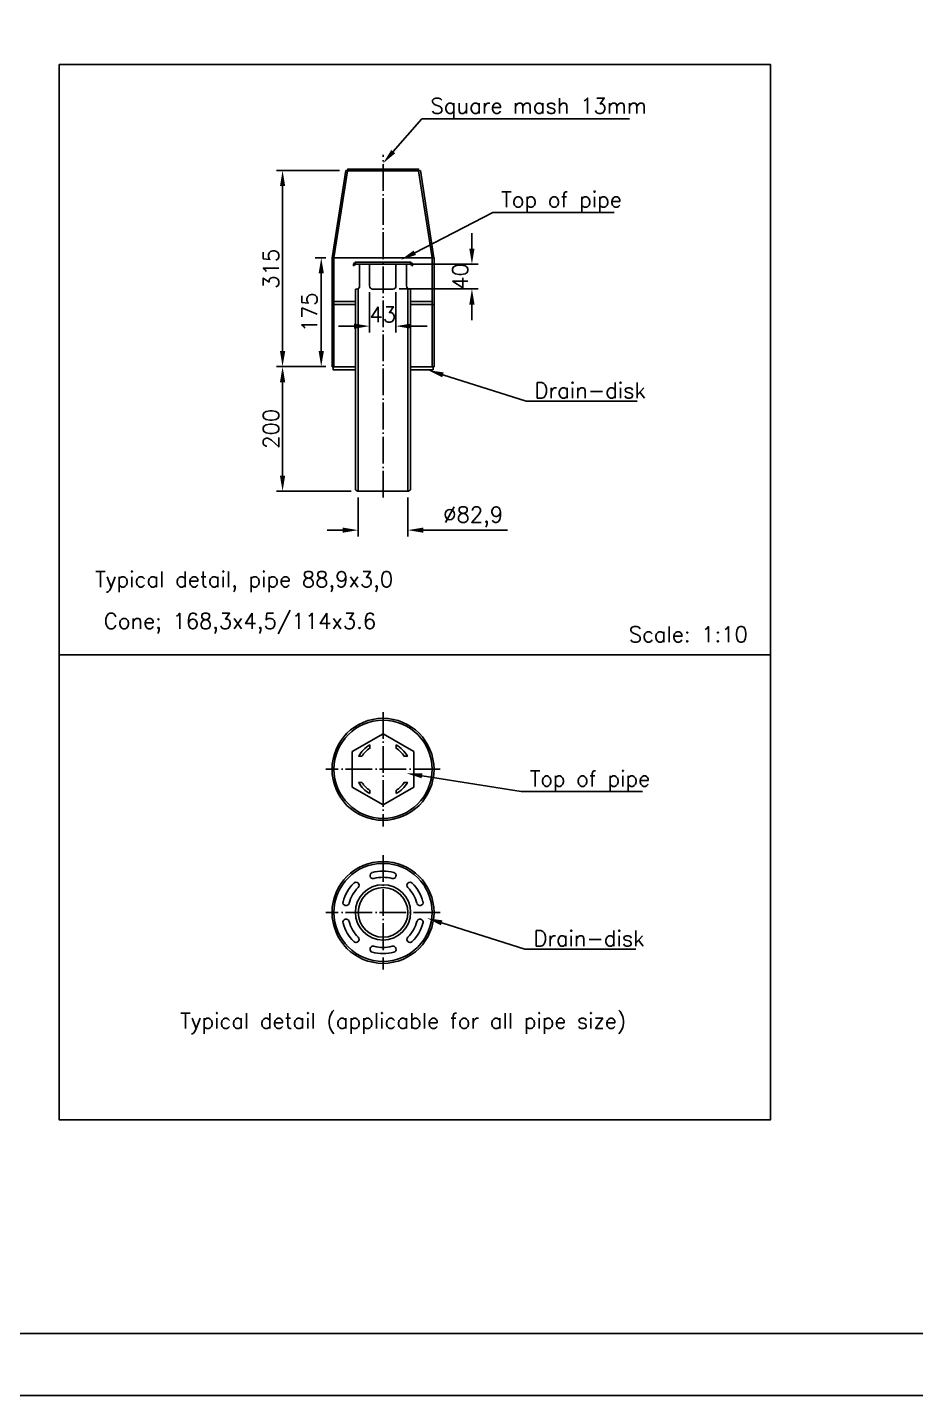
# Model space of a CAD drawing. Header units: millimetres. Extents: x 0 to 50500, y 0 to 29700.
# Drawn here: x 25269 to 32414, y 0 to 11006 of the extents above; entities that cross this region are included whole.
import ezdxf
from ezdxf import colors
from ezdxf.entities.mleader import LeaderData, LeaderLine
from ezdxf.math import Vec2, Vec3

# ---------------------------------------------------------------- set-up
doc = ezdxf.new("R2010")
doc.units = ezdxf.units.MM
doc.header["$LTSCALE"] = 50
doc.linetypes.add('CEW018', pattern=[5.48, 4.3, -0.54, 0.1, -0.54])
for name, color, linetype in [('000-BT5', 7, 'Continuous'), ('100-CE1', 1, 'CEW018'), ('100-DM1', 1, 'Continuous'), ('100-TX1', 1, 'Continuous'), ('100-TX3', 3, 'Continuous'), ('200-CO2', 2, 'Continuous'), ('200-CO3', 3, 'Continuous'), ('200-CO4', 4, 'Continuous')]:
    doc.layers.add(name, color=color, linetype=linetype)
doc.styles.add('ROMANS', font='romans.shx')
doc.dimstyles.new('VARD', dxfattribs={"dimtxt": 2.5, "dimasz": 2.5, "dimexe": 1, "dimexo": 1, "dimtad": 1, "dimdec": 0, "dimtxsty": 'ROMANS', "dimcen": 0, "dimclrd": 1, "dimclre": 1, "dimclrt": 2, "dimadec": 0, "dimazin": 0, "dimtfac": 1, "dimtdec": 0, "dimtofl": 0, "dimtmove": 0, "dimatfit": 0, "dimfxl": 1, "dimarcsym": 0})

# ---------------------------------------------------------------- blocks, each defined once
blk = doc.blocks.new('VARD A1L')
at = {"color": 1}
blk.add_lwpolyline([(0, 0), (841, 0), (841, 594), (0, 594)], close=True, dxfattribs=at)
blk.add_lwpolyline([(10, 584), (10, 10), (831, 10), (831, 584)], close=True)
blk = doc.blocks.new('*D12')
at = {"layer": '100-DM1', "color": 1, "lineweight": -2, "transparency": 16777216}
for p, q in [((27670, 9152), (27583, 9152)), ((27633, 8402), (27633, 9027)), ((27670, 8277), (27583, 8277))]:
    blk.add_line(p, q, dxfattribs=at)
at = {"layer": '100-DM1', "color": 1, "transparency": 16777216}
for points in [[(27612, 9027), (27654, 9027), (27633, 9152)], [(27612, 8402), (27654, 8402), (27633, 8277)]]:
    blk.add_solid(points, dxfattribs=at)
at = {"layer": 'DEFPOINTS', "color": 0, "transparency": 16777216}
for p in [(27633, 9152), (27720, 9152), (27720, 8277)]:
    blk.add_point(p, dxfattribs=at)
at = {"layer": '100-DM1', "color": 2, "transparency": 16777216, "insert": (27539, 8714), "char_height": 125, "attachment_point": 5, "rotation": 90, "style": 'ROMANS'}
blk.add_mtext('175', dxfattribs=at)
blk = doc.blocks.new('*D13')
at = {"layer": '100-DM1', "color": 1, "lineweight": -2, "transparency": 16777216}
for p, q in [((27670, 8277), (27272, 8277)), ((27322, 8152), (27322, 7400)), ((27875, 7275), (27272, 7275))]:
    blk.add_line(p, q, dxfattribs=at)
at = {"layer": '100-DM1', "color": 1, "transparency": 16777216}
for points in [[(27301, 8152), (27343, 8152), (27322, 8277)], [(27301, 7400), (27343, 7400), (27322, 7275)]]:
    blk.add_solid(points, dxfattribs=at)
at = {"layer": 'DEFPOINTS', "color": 0, "transparency": 16777216}
for p in [(27720, 8277), (27322, 7275), (27925, 7275)]:
    blk.add_point(p, dxfattribs=at)
at = {"layer": '100-DM1', "color": 2, "transparency": 16777216, "insert": (27229, 7776), "char_height": 125, "attachment_point": 5, "rotation": 90, "style": 'ROMANS'}
blk.add_mtext('200', dxfattribs=at)
blk = doc.blocks.new('*D14')
at = {"layer": '100-DM1', "color": 1, "lineweight": -2, "transparency": 16777216}
for p, q in [((27780, 9854), (27272, 9854)), ((27322, 9729), (27322, 8402)), ((27670, 8277), (27272, 8277))]:
    blk.add_line(p, q, dxfattribs=at)
at = {"layer": '100-DM1', "color": 1, "transparency": 16777216}
for points in [[(27301, 9729), (27343, 9729), (27322, 9854)], [(27301, 8402), (27343, 8402), (27322, 8277)]]:
    blk.add_solid(points, dxfattribs=at)
at = {"layer": 'DEFPOINTS', "color": 0, "transparency": 16777216}
for p in [(27830, 9854), (27322, 8277), (27720, 8277)]:
    blk.add_point(p, dxfattribs=at)
at = {"layer": '100-DM1', "color": 2, "transparency": 16777216, "insert": (27229, 9065), "char_height": 125, "attachment_point": 5, "rotation": 90, "style": 'ROMANS'}
blk.add_mtext('315', dxfattribs=at)
blk = doc.blocks.new('*D15')
at = {"layer": '100-DM1', "color": 1, "lineweight": -2, "transparency": 16777216}
for p, q in [((28021, 8877), (28021, 8553)), ((28234, 8877), (28234, 8553)), ((27896, 8603), (27771, 8603)), ((28359, 8603), (28484, 8603))]:
    blk.add_line(p, q, dxfattribs=at)
at = {"layer": '100-DM1', "color": 1, "transparency": 16777216}
for points in [[(27896, 8624), (27896, 8582), (28021, 8603)], [(28359, 8624), (28359, 8582), (28234, 8603)]]:
    blk.add_solid(points, dxfattribs=at)
at = {"layer": 'DEFPOINTS', "color": 0, "transparency": 16777216}
for p in [(28021, 8927), (28234, 8927), (28234, 8603)]:
    blk.add_point(p, dxfattribs=at)
at = {"layer": '100-DM1', "color": 2, "transparency": 16777216, "insert": (28128, 8697), "char_height": 125, "attachment_point": 5, "style": 'ROMANS'}
blk.add_mtext('43', dxfattribs=at)
blk = doc.blocks.new('*D16')
at = {"layer": '100-DM1', "color": 1, "lineweight": -2, "transparency": 16777216}
for p, q in [((28845, 9227), (28845, 9352)), ((28284, 9102), (28895, 9102)), ((28259, 8902), (28895, 8902)), ((28845, 8777), (28845, 8652))]:
    blk.add_line(p, q, dxfattribs=at)
at = {"layer": '100-DM1', "color": 1, "transparency": 16777216}
for points in [[(28824, 9227), (28866, 9227), (28845, 9102)], [(28824, 8777), (28866, 8777), (28845, 8902)]]:
    blk.add_solid(points, dxfattribs=at)
at = {"layer": 'DEFPOINTS', "color": 0, "transparency": 16777216}
for p in [(28234, 9102), (28209, 8902), (28845, 8902)]:
    blk.add_point(p, dxfattribs=at)
at = {"layer": '100-DM1', "color": 2, "transparency": 16777216, "insert": (28751, 9002), "char_height": 125, "attachment_point": 5, "rotation": 90, "style": 'ROMANS'}
blk.add_mtext('40', dxfattribs=at)
blk = doc.blocks.new('*D17')
at = {"layer": '100-DM1', "color": 1, "lineweight": -2, "transparency": 16777216}
for p, q in [((27930, 7225), (27930, 6912)), ((28330, 7225), (28330, 6912)), ((27805, 6962), (27680, 6962)), ((28455, 6962), (29130, 6962))]:
    blk.add_line(p, q, dxfattribs=at)
at = {"layer": '100-DM1', "color": 1, "transparency": 16777216}
for points in [[(27805, 6983), (27805, 6941), (27930, 6962)], [(28455, 6983), (28455, 6941), (28330, 6962)]]:
    blk.add_solid(points, dxfattribs=at)
at = {"layer": 'DEFPOINTS', "color": 0, "transparency": 16777216}
for p in [(27930, 7275), (28330, 7275), (28330, 6962)]:
    blk.add_point(p, dxfattribs=at)
at = {"layer": '100-DM1', "color": 2, "transparency": 16777216, "insert": (28855, 7068), "char_height": 125, "attachment_point": 5, "style": 'ROMANS'}
blk.add_mtext('%%c82,9', dxfattribs=at)
blk = doc.blocks.new('*U40')
at = {"layer": '200-CO2'}
for centre, radius, start, end in [((-80, -5), 25, 105, 285), ((0, -302), 332, 75, 105), ((80, -5), 25, 255, 75), ((0, -302), 282, 75, 105)]:
    blk.add_arc(centre, radius, start, end, dxfattribs=at)
blk = doc.blocks.new('*U41')
at = {"color": 0, "linetype": 'ByBlock', "lineweight": -2, "transparency": 16777216}
blk.add_blockref('*U40', (210712, 11862), dxfattribs=at)
for p, rotation in [((210450, 11711), 59.99999999999999), ((210974, 11711), 300.0000000000001), ((210450, 11409), 120), ((210974, 11409), 240), ((210712, 11258), 180)]:
    blk.add_blockref('*U40', p, dxfattribs=dict(at, rotation=rotation))

msp = doc.modelspace()

# ---------------------------------------------------------------- linework, layer by layer
at = {"layer": '100-CE1'}
for p, q in [((28130.09, 7224.81), (28130.09, 9981.27)), ((28130.09, 5498.19), (28130.09, 4578.19)), ((28590.09, 5038.19), (27670.09, 5038.19)), ((28130.09, 4347.23), (28130.09, 3427.23)), ((28590.09, 3887.23), (27670.09, 3887.23))]:
    msp.add_line(p, q, dxfattribs=at)
at = {"layer": '100-DM1'}
msp.add_lwpolyline([(25525.88, 5958.63), (31246.28, 5958.63), (31246.28, 2218.23), (25525.88, 2218.23)], close=True, dxfattribs=at)
at = {"layer": '100-TX1'}
msp.add_lwpolyline([(25525.88, 10708.72), (31246.28, 10708.72), (31246.28, 5958.63), (25525.88, 5958.63)], close=True, dxfattribs=at)
at = {"layer": '200-CO2'}
for p, q in [((27720.09, 9151.65), (28540.09, 9151.65)), ((27941.65, 8926.65), (27941.65, 9101.65)), ((28318.52, 8926.65), (28318.52, 9101.65)), ((27907.84, 7285.63), (27907.84, 8901.65)), ((27907.84, 8901.65), (27916.65, 8901.65)), ((27930.34, 7275.48), (27930.34, 8905.72)), ((28329.84, 7275.48), (28329.84, 8905.72)), ((28352.34, 8901.65), (28343.52, 8901.65)), ((28352.34, 7285.63), (28352.34, 8901.65)), ((27720.09, 8776.65), (27907.84, 8776.65)), ((27735.62, 8801.65), (27907.84, 8801.65)), ((28352.34, 8801.65), (28524.56, 8801.65)), ((28352.34, 8776.65), (28540.09, 8776.65)), ((27925.34, 7275.48), (27907.84, 7285.63)), ((27925.34, 7275.48), (27930.34, 7275.48)), ((27930.34, 7275.48), (27925.34, 7275.48)), ((27930.34, 7275.48), (28329.84, 7275.48)), ((28329.84, 7275.48), (28334.84, 7275.48)), ((28334.84, 7275.48), (28352.34, 7285.63))]:
    msp.add_line(p, q, dxfattribs=at)
msp.add_lwpolyline([(28020.99, 9101.65), (28021.08, 8926.64, 0.41406593), (28046.08, 8901.65), (28209.05, 8901.65, 0.41421356), (28234.05, 8926.65), (28234.05, 9101.65), (28020.99, 9101.65)], format="xyb", dxfattribs=at)
for radius in [222.25, 199.75]:
    msp.add_circle((28130.09, 3887.23), radius, dxfattribs=at)
for centre, start, end in [((27916.65, 8926.65), 270, 0), ((28343.52, 8926.65), 180, 270)]:
    msp.add_arc(centre, 25, start, end, dxfattribs=at)
at = {"layer": '200-CO3'}
for p, q in [((27829.51, 9853.95), (27720.44, 9151.65)), ((27844.34, 9851.65), (27735.62, 9151.65)), ((27844.34, 9851.65), (27829.51, 9853.95)), ((28415.84, 9851.65), (28430.66, 9853.95)), ((28415.84, 9851.65), (28524.56, 9151.65)), ((28430.66, 9853.95), (28539.74, 9151.65)), ((27720.09, 8276.65), (27720.09, 9151.65)), ((27735.62, 8276.65), (27735.62, 9151.65)), ((28524.56, 8276.65), (28524.56, 9151.65)), ((28540.09, 8276.65), (28540.09, 9151.65)), ((27720.09, 8276.65), (27735.62, 8276.65)), ((28524.56, 8276.65), (28540.09, 8276.65))]:
    msp.add_line(p, q, dxfattribs=at)
for points in [[(27907.84, 8276.65), (27727.85, 8276.65), (27727.85, 8251.65), (27907.84, 8251.65)], [(28352.34, 8276.65), (28532.32, 8276.65), (28532.32, 8251.65), (28352.34, 8251.65)]]:
    msp.add_lwpolyline(points, close=True, dxfattribs=at)
for centre, radius in [((28130.09, 5038.19), 410), ((28130.09, 5038.19), 394.47), ((28130.09, 3887.23), 410), ((28130.09, 3887.23), 394.47)]:
    msp.add_circle(centre, radius, dxfattribs=at)
at = {"layer": '200-CO4'}
for points in [[(27844.34, 9851.65), (28415.84, 9851.65), (28415.84, 9866.65), (27844.34, 9866.65)], [(27907.84, 9116.65), (27892.84, 9104.06), (27892.84, 9089.06), (27907.84, 9101.65)], [(28352.34, 9116.65), (28367.34, 9104.06), (28367.34, 9089.06), (28352.34, 9101.65)], [(28377.34, 5180.94), (28130.09, 5323.69), (27882.84, 5180.94), (27882.84, 4895.44), (28130.09, 4752.69), (28377.34, 4895.44)]]:
    msp.add_lwpolyline(points, close=True, dxfattribs=at)
for points in [[(28130.09, 9116.65), (27907.84, 9116.65), (27907.84, 9101.65), (28130.09, 9101.65)], [(28130.09, 9101.65), (28352.34, 9101.65), (28352.34, 9116.65), (28130.09, 9116.65)]]:
    msp.add_lwpolyline(points, dxfattribs=at)
for points in [[(28025.09, 5234.08), (28025.09, 5208.12, 0.11652605), (27960.16, 5143.19), (27934.2, 5143.19, -0.14773082), (28025.09, 5234.08, -1)], [(28235.09, 5234.08), (28235.09, 5208.12, -0.11652605), (28300.01, 5143.19), (28325.97, 5143.19, 0.14773082), (28235.09, 5234.08, 1)], [(28025.09, 4842.31), (28025.09, 4868.27, -0.11652605), (27960.16, 4933.19), (27934.2, 4933.19, 0.14773082), (28025.09, 4842.31, 1)], [(28235.09, 4842.31), (28235.09, 4868.27, 0.11652605), (28300.01, 4933.19), (28325.97, 4933.19, -0.14773082), (28235.09, 4842.31, -1)]]:
    msp.add_lwpolyline(points, format="xyb", dxfattribs=at)

# ---------------------------------------------------------------- block references
msp.add_blockref('*U41', (-182581.94, -7672.72))
at = {"layer": '000-BT5', "xscale": 50, "yscale": 50, "zscale": 50}
msp.add_blockref('VARD A1L', (0, 0), dxfattribs=at)

# ---------------------------------------------------------------- texts
at = {"layer": '100-TX1', "char_height": 125, "attachment_point": 1, "style": 'ROMANS'}
for s, width, insert in [('Typical detail, pipe 88,9x3,0 ', 3756.8121, (25815.68, 6629.24)), ('Cone; 168,3x4,5/114x3.6 ', 4122.1909, (25883.7, 6293.82)), ('Scale: 1:10', 2549.6297, (30106.16, 6186.47)), ('Typical detail (applicable for all pipe size)   ', 4166.0048, (26497.38, 3077.19))]:
    msp.add_mtext_dynamic_manual_height_columns(s, width=width, gutter_width=12.5, heights=[0], dxfattribs=dict(at, insert=insert))

# ---------------------------------------------------------------- dimensions: what is measured, and where the dimension line sits
at = {"layer": '100-DM1'}
for base, p1, p2, picture, middle in [((27322.29, 8276.65), (27829.51, 9853.95), (27720.09, 8276.65), '*D14', (27228.54, 9065.3)), ((27633.22, 9151.65), (27720.09, 8276.65), (27720.09, 9151.65), '*D12', (27539.47, 8714.15)), ((27322.29, 7275.48), (27720.09, 8276.65), (27925.34, 7275.48), '*D13', (27228.54, 7776.06))]:
    dim = msp.add_linear_dim(base=base, p1=p1, p2=p2, angle=90, dimstyle='VARD', override={"dimscale": 50, "dimlfac": 0.2}, dxfattribs=at)
    dim.commit()
    dim.dimension.update_dxf_attribs({"geometry": picture, "text_midpoint": middle})
dim = msp.add_linear_dim(base=(28844.8, 8901.65), p1=(28234.05, 9101.65), p2=(28209.05, 8901.65), angle=90, dimstyle='VARD', override={"dimscale": 50, "dimlfac": 0.2}, dxfattribs=at)
dim.commit()
dim.dimension.update_dxf_attribs({"geometry": '*D16', "text_midpoint": (28844.8, 9001.65), "dimtype": 160})
dim = msp.add_linear_dim(base=(28234.05, 8603.04), p1=(28021.08, 8926.64), p2=(28234.05, 8926.64), dimstyle='VARD', override={"dimscale": 50, "dimlfac": 0.2}, dxfattribs=at)
dim.commit()
dim.dimension.update_dxf_attribs({"geometry": '*D15', "text_midpoint": (28127.56, 8603.04), "dimtype": 160})
dim = msp.add_linear_dim(base=(28329.84, 6961.89), p1=(27930.34, 7275.48), p2=(28329.84, 7275.48), text='%%c82,9', dimstyle='VARD', override={"dimscale": 50, "dimlfac": 0.2}, dxfattribs=at)
dim.commit()
dim.dimension.update_dxf_attribs({"geometry": '*D17', "text_midpoint": (28855.13, 6961.89), "dimtype": 160})

# ---------------------------------------------------------------- leaders
ml = msp.add_multileader_mtext('Standard', dxfattribs=at)
ml.set_content('Top of pipe', color=2, style='ROMANS')
ml.set_leader_properties(color=1, linetype='ByLayer', lineweight=-1)
ml.build(insert=Vec2(0, 0))
ml.multileader.update_dxf_attribs({"text_left_attachment_type": 5, "text_right_attachment_type": 5, "dogleg_length": 0.36, "arrow_head_size": 125, "scale": 10})
ctx = ml.context
ctx.base_point, ctx.scale, ctx.char_height, ctx.arrow_head_size, ctx.landing_gap_size, ctx.plane_origin = Vec3(29030.96, 9517.4), 10, 125, 125, 50, Vec3(27534.86, 6105.65)
ctx.left_attachment, ctx.right_attachment = 5, 5
notes = []
notes.append((ctx, [(0, (1, 1, 0), (29012.96, 9517.4), (1, 0), 18, [(0, [(28274.29, 9136.24)], 0, [])])]))
ctx.mtext.insert, ctx.mtext.flow_direction = Vec3(29080.96, 9684.06), 5
ml = msp.add_multileader_mtext('Standard', dxfattribs=at)
ml.set_content('Drain-disk', color=2, style='ROMANS')
ml.set_leader_properties(color=1, linetype='ByLayer', lineweight=-1)
ml.build(insert=Vec2(0, 0))
ml.multileader.update_dxf_attribs({"text_left_attachment_type": 5, "text_right_attachment_type": 5, "dogleg_length": 0.36, "arrow_head_size": 125, "scale": 10})
ctx = ml.context
ctx.base_point, ctx.scale, ctx.char_height, ctx.arrow_head_size, ctx.landing_gap_size, ctx.plane_origin = Vec3(29299.17, 7998.35), 10, 125, 125, 50, Vec3(27803.07, 4586.6)
ctx.left_attachment, ctx.right_attachment = 5, 5
notes.append((ctx, [(0, (1, 1, 0), (29281.17, 7998.35), (1, 0), 18, [(0, [(28492.84, 8248.7)], 0, [])])]))
ctx.mtext.insert, ctx.mtext.flow_direction = Vec3(29349.17, 8148.35), 5
ml = msp.add_multileader_mtext('Standard', dxfattribs=at)
ml.set_content('Top of pipe', color=2, style='ROMANS')
ml.set_leader_properties(color=1, linetype='ByLayer', lineweight=-1)
ml.build(insert=Vec2(0, 0))
ml.multileader.update_dxf_attribs({"text_left_attachment_type": 5, "text_right_attachment_type": 5, "dogleg_length": 0.36, "arrow_head_size": 125, "scale": 10})
ctx = ml.context
ctx.base_point, ctx.scale, ctx.char_height, ctx.arrow_head_size, ctx.landing_gap_size, ctx.plane_origin = Vec3(29259.74, 4859.34), 10, 125, 125, 50, Vec3(27763.63, 1447.6)
ctx.left_attachment, ctx.right_attachment = 5, 5
notes.append((ctx, [(0, (1, 1, 0), (29241.74, 4859.34), (1, 0), 18, [(0, [(28320.37, 5005.59)], 0, [])])]))
ctx.mtext.insert, ctx.mtext.flow_direction = Vec3(29309.74, 5026.01), 5
ml = msp.add_multileader_mtext('Standard', dxfattribs=at)
ml.set_content('Drain-disk', color=2, style='ROMANS')
ml.set_leader_properties(color=1, linetype='ByLayer', lineweight=-1)
ml.build(insert=Vec2(0, 0))
ml.multileader.update_dxf_attribs({"text_left_attachment_type": 5, "text_right_attachment_type": 5, "dogleg_length": 0.36, "arrow_head_size": 125, "scale": 10})
ctx = ml.context
ctx.base_point, ctx.scale, ctx.char_height, ctx.arrow_head_size, ctx.landing_gap_size, ctx.plane_origin = Vec3(29289.32, 3590.66), 10, 125, 125, 50, Vec3(27793.21, 178.92)
ctx.left_attachment, ctx.right_attachment = 5, 5
notes.append((ctx, [(0, (1, 1, 0), (29271.32, 3590.66), (1, 0), 18, [(0, [(28482.99, 3841.01)], 0, [])])]))
ctx.mtext.insert, ctx.mtext.flow_direction = Vec3(29339.32, 3740.66), 5
at = {"layer": '100-TX3'}
ml = msp.add_multileader_mtext('Standard', dxfattribs=at)
ml.set_content('Square mash 13mm', color=2, style='ROMANS')
ml.set_leader_properties(color=1, linetype='ByLayer', lineweight=-1)
ml.build(insert=Vec2(0, 0))
ml.multileader.update_dxf_attribs({"text_left_attachment_type": 5, "text_right_attachment_type": 5, "dogleg_length": 0.36, "arrow_head_size": 125, "scale": 10})
ctx = ml.context
ctx.base_point, ctx.scale, ctx.char_height, ctx.arrow_head_size, ctx.landing_gap_size, ctx.plane_origin = Vec3(28461.26, 10271.32), 10, 125, 125, 50, Vec3(28217.95, 9779.18)
ctx.left_attachment, ctx.right_attachment = 5, 5
notes.append((ctx, [(0, (1, 1, 0), (28443.26, 10271.32), (1, 0), 18, [(0, [(28130.09, 9912.76)], 0, [])])]))
ctx.mtext.insert, ctx.mtext.flow_direction = Vec3(28511.26, 10437.99), 5
for ctx, leaders in notes:
    for number, flags, end, landing, length, lines in leaders:
        leader = LeaderData()
        leader.index, (leader.has_last_leader_line, leader.has_dogleg_vector, leader.attachment_direction) = number, flags
        leader.last_leader_point, leader.dogleg_vector, leader.dogleg_length = Vec3(end), Vec3(landing), length
        for number, points, colour, breaks in lines:
            line = LeaderLine()
            line.index, line.vertices, line.color, line.breaks = number, Vec3.list(points), colors.encode_raw_color(colour), breaks
            leader.lines.append(line)
        ctx.leaders.append(leader)

doc.saveas('drawing.dxf')
